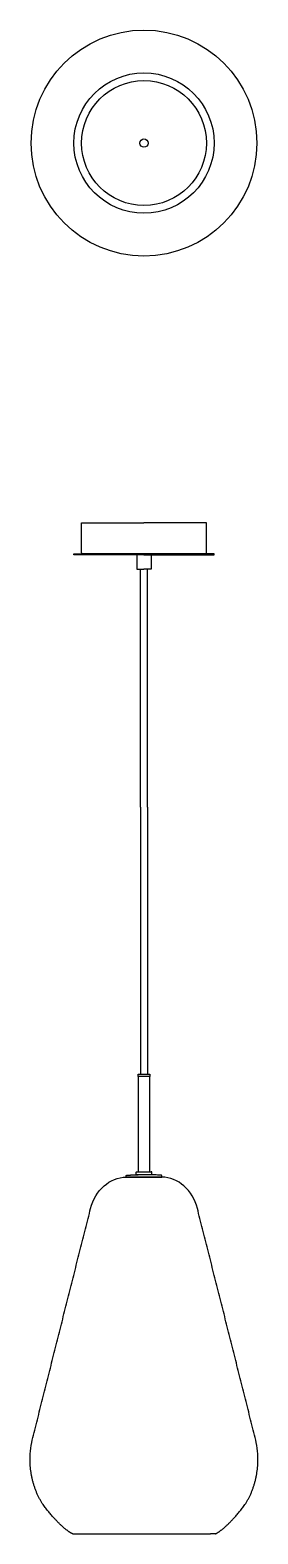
# Model space of a CAD drawing. Header units: millimetres. Extents: x -96 to 96, y 0 to 1264.
import ezdxf

# ---------------------------------------------------------------- set-up
doc = ezdxf.new("R2010")
doc.units = ezdxf.units.MM
doc.header["$MEASUREMENT"] = 0
doc.layers.add('ANOLI1M_O_2D', color=7, linetype='Continuous')

msp = doc.modelspace()

# ---------------------------------------------------------------- linework, layer by layer
at = {"layer": 'ANOLI1M_O_2D'}
for p, q in [((-52.5, 834.5), (-52.5, 847.5)), ((52.5, 834.5), (52.5, 847.5)), ((-6, 823), (-6, 811)), ((6, 823), (6, 811))]:
    msp.add_line(p, q, dxfattribs=at)
for points in [[(-52.5, 850), (0, 850)], [(52.5, 850), (0, 850)], [(-6, 811), (0, 811)], [(6, 811), (0, 811)], [(-3, 611), (-3, 386.5)], [(3, 611), (3, 386.5)], [(5, 384.5), (-5, 384.5), (-5, 386.5), (5, 386.5), (5, 384.5)], [(5, 304.5), (5, 384.5), (-5, 384.5), (-5, 304.5), (5, 304.5)], [(15, 300), (-15, 300)], [(-15, 300), (15, 300)], [(-60, 0), (-56, 0)], [(-56, 0), (56, 0)], [(60, 0), (56, 0)]]:
    msp.add_lwpolyline(points, dxfattribs=at)
for radius in [95, 59, 52.5, 3.5]:
    msp.add_circle((0, 1169.3), radius, dxfattribs=at)
for points, degree in [([(-52.5, 847.5), (-52.5, 848.8), (-52.5, 850)], 2), ([(52.5, 847.5), (52.5, 848.8), (52.5, 850)], 2), ([(-59, 823), (-59, 823.5), (-59, 824)], 2), ([(-59, 824), (-29.5, 824), (0, 824)], 2), ([(0, 823), (-29.5, 823), (-59, 823)], 2), ([(0, 824), (-25.7, 824), (-51.5, 824)], 2), ([(59, 824), (29.5, 824), (0, 824)], 2), ([(0, 824), (25.8, 824), (51.5, 824)], 2), ([(0, 823), (29.5, 823), (59, 823)], 2), ([(59, 823), (59, 823.5), (59, 824)], 2), ([(-3, 611), (-3, 711), (-3, 811)], 2), ([(3, 611), (3, 711), (3, 811)], 2), ([(-6.1, 304.5), (0, 304.5), (6.1, 304.5)], 2), ([(-44.9, 273.7), (-41.1, 288.8), (-28.7, 300), (-15, 300)], 3), ([(-15, 301.1), (-15, 301.1), (-15, 301.1), (-15, 301.1)], 3), ([(6.5, 302), (0, 302), (-6.5, 302)], 2), ([(44.9, 273.7), (41.1, 288.8), (28.7, 300), (15, 300)], 3)]:
    msp.add_open_spline(points, degree=degree, dxfattribs=at)
for points, knots in [([(-51.5, 824), (-51.6, 824), (-51.9, 824), (-52.2, 824.2), (-52.4, 824.5), (-52.5, 824.8), (-52.5, 825), (-52.5, 828.1), (-52.5, 831.3), (-52.5, 834.5)], [-11.067494, -11.067494, -11.067494, -11.067494, -10.69778, -10.327392, -9.959627, -9.591322, -9.544042, -9.49706, 0, 0, 0, 0]), ([(51.5, 824), (51.6, 824), (51.9, 824), (52.2, 824.2), (52.4, 824.5), (52.5, 824.8), (52.5, 825), (52.5, 828.1), (52.5, 831.3), (52.5, 834.5)], [-11.067494, -11.067494, -11.067494, -11.067494, -10.69778, -10.327392, -9.959627, -9.591322, -9.544042, -9.49706, 0, 0, 0, 0]), ([(-6.5, 302), (-6.5, 302.7), (-6.5, 303.4), (-6.5, 304.1), (-6.5, 304.2), (-6.4, 304.4), (-6.2, 304.5), (-6.1, 304.5)], [0, 0, 0, 0, 2.101, 2.132384, 2.163857, 2.443579, 2.728421, 2.728421, 2.728421, 2.728421]), ([(-15, 301.1), (-15, 301.1), (-15, 301.2), (-15, 301.2), (-15, 301.3), (-14.9, 301.4), (-14.8, 301.5), (-14.7, 301.5), (-14.7, 301.5), (-14.6, 301.5), (-14.6, 301.5), (-14.1, 301.6), (-13.7, 301.6), (-13.3, 301.6)], [0, 0, 0, 0, 0.037313, 0.128306, 0.181525, 0.257269, 0.42736, 0.517112, 0.56946, 0.600268, 0.601811, 0.761379, 1.913034, 1.913034, 1.913034, 1.913034])]:
    msp.add_open_spline(points, degree=3, knots=knots, dxfattribs=at)
for points, weights, degree, knots in [([(6.5, 302), (6.5, 303), (6.5, 304.1), (6.5, 304.5), (6.1, 304.5)], [1, 1, 1, 0.707106781187, 1], 2, [8.263852, 8.263852, 8.263852, 10.363852, 10.363852, 10.992171, 10.992171, 10.992171]), ([(15, 300), (15, 300.4), (15, 300.8), (15, 301.1), (15, 301.4), (14.8, 301.5), (14.6, 301.5), (11.4, 301.7), (8.2, 301.9), (5, 302)], [1, 1, 1, 1, 0.819844198676, 0.819844198676, 1, 1, 1, 1], 3, [1.167318, 1.167318, 1.167318, 1.167318, 2.292882, 2.292882, 2.292882, 2.895135, 2.895135, 2.895135, 3.216003, 3.216003, 3.216003, 3.216003]), ([(-60, 0), (-66.5, 3.2), (-75.5, 12), (-85, 24.7), (-95.5, 40.8), (-98.6, 60.9), (-93.6, 80.7), (-77.4, 145.1), (-61.2, 209.4), (-44.9, 273.7)], [1, 0.931955389586, 0.931955389586, 1, 0.931955389586, 0.931955389586, 1, 1, 1, 1], 3, [715.788521, 715.788521, 715.788521, 715.788521, 775.035458, 775.035458, 775.035458, 834.282395, 834.282395, 834.282395, 1033.08503, 1033.08503, 1033.08503, 1033.08503]), ([(60, 0), (66.5, 3.2), (75.5, 12), (85, 24.7), (95.5, 40.8), (98.6, 60.9), (93.6, 80.7), (77.4, 145.1), (61.2, 209.4), (44.9, 273.7)], [1, 0.931955389586, 0.931955389586, 1, 0.931955389586, 0.931955389586, 1, 1, 1, 1], 3, [715.788521, 715.788521, 715.788521, 715.788521, 775.035458, 775.035458, 775.035458, 834.282395, 834.282395, 834.282395, 1033.08503, 1033.08503, 1033.08503, 1033.08503])]:
    msp.add_rational_spline(points, weights, degree=degree, knots=knots, dxfattribs=at)
for points, weights in [([(-15, 300), (-15, 300.6), (-15, 301.1)], [1, 0.999999999967, 1]), ([(-13.3, 301.6), (-9.2, 301.9), (-5, 302)], [1, 0.999828457485, 1])]:
    msp.add_rational_spline(points, weights, degree=2, dxfattribs=at)

doc.saveas('drawing.dxf')
